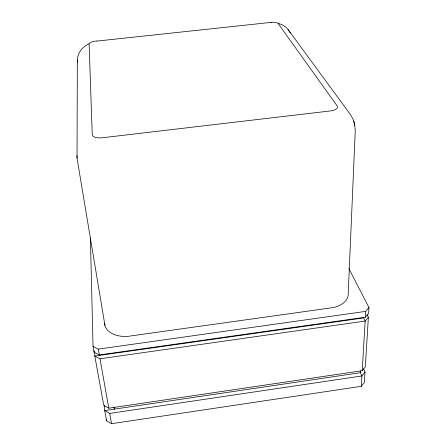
<?xml version="1.0" encoding="UTF-8"?>
<svg xmlns="http://www.w3.org/2000/svg" width="446" height="446" viewBox="0 0 446 446"><rect width="100%" height="100%" fill="white"/><g stroke="black" fill="none" stroke-linecap="round" stroke-linejoin="round"><path stroke-width="0.67" d="M354.525 123.815L355.278 130.36L348.22 293.775A24.446 14.913 2.8 0 1 333.474 307.539L127.422 336.423A24.859 15.666 -9.7 0 1 104.955 325.491L77.024 158.135L77.331 60.037M77.024 158.135L77.041 155.57M104.487 405.007L104.71 410.571L106.577 420.84L111.533 423.7L361.305 386.314L361.918 375.961L360.452 372.694L360.563 370.732M362.224 370.704L365.151 321.064L363.596 317.937L94.803 356.064L103.762 405.358L108.779 408.19L362.224 370.704L365.335 366.779L368.385 317.257L367.13 314.776M90.393 237.935L93.052 346.43L94.106 352.228L99.33 354.932L365.38 317.206L365.72 311.375L368.976 307.595L348.883 268.603M363.568 368.859L365.012 372.02L364.376 382.356L361.305 386.314M368.976 307.595L368.619 313.41L365.38 317.206M365.012 372.02L361.918 375.961L109.71 413.409L104.71 410.571L360.452 372.694M368.385 317.257L365.151 321.064L100.01 358.779L94.803 356.064L94.691 351.894M93.052 346.43L98.298 349.118L365.72 311.375M96.71 40.965L95.271 41.149A7.565 2.481 -6.4 0 0 89.094 43.619L92.244 134.664A9.884 4.204 -7.4 0 0 102.329 137.764L330.503 110.926A9.689 3.975 -0.1 0 0 337.17 105.97L278.048 23.348A7.404 2.386 -2.4 0 0 271.843 22.3L96.715 41.11M288.105 29.592L349.854 113.775L353.031 119.093L354.91 125.348M353.918 121.412L354.291 122.895M98.298 349.118L99.33 354.932M100.01 358.779L108.779 408.19M109.71 413.409L111.533 423.7M114.031 407.187L114.366 409.138L114.293 407.755M104.699 323.79L104.955 325.491M106.516 419.446L106.577 420.84M94.073 350.84L94.106 352.228M271.135 22.501A21.375 2.174 86.9 0 1 271.352 22.339M77.303 62.122A21.709 20.07 22.3 0 1 89.01 43.808M278.243 23.504A21.397 18.849 -48.8 0 1 290.151 32.937"/></g></svg>
